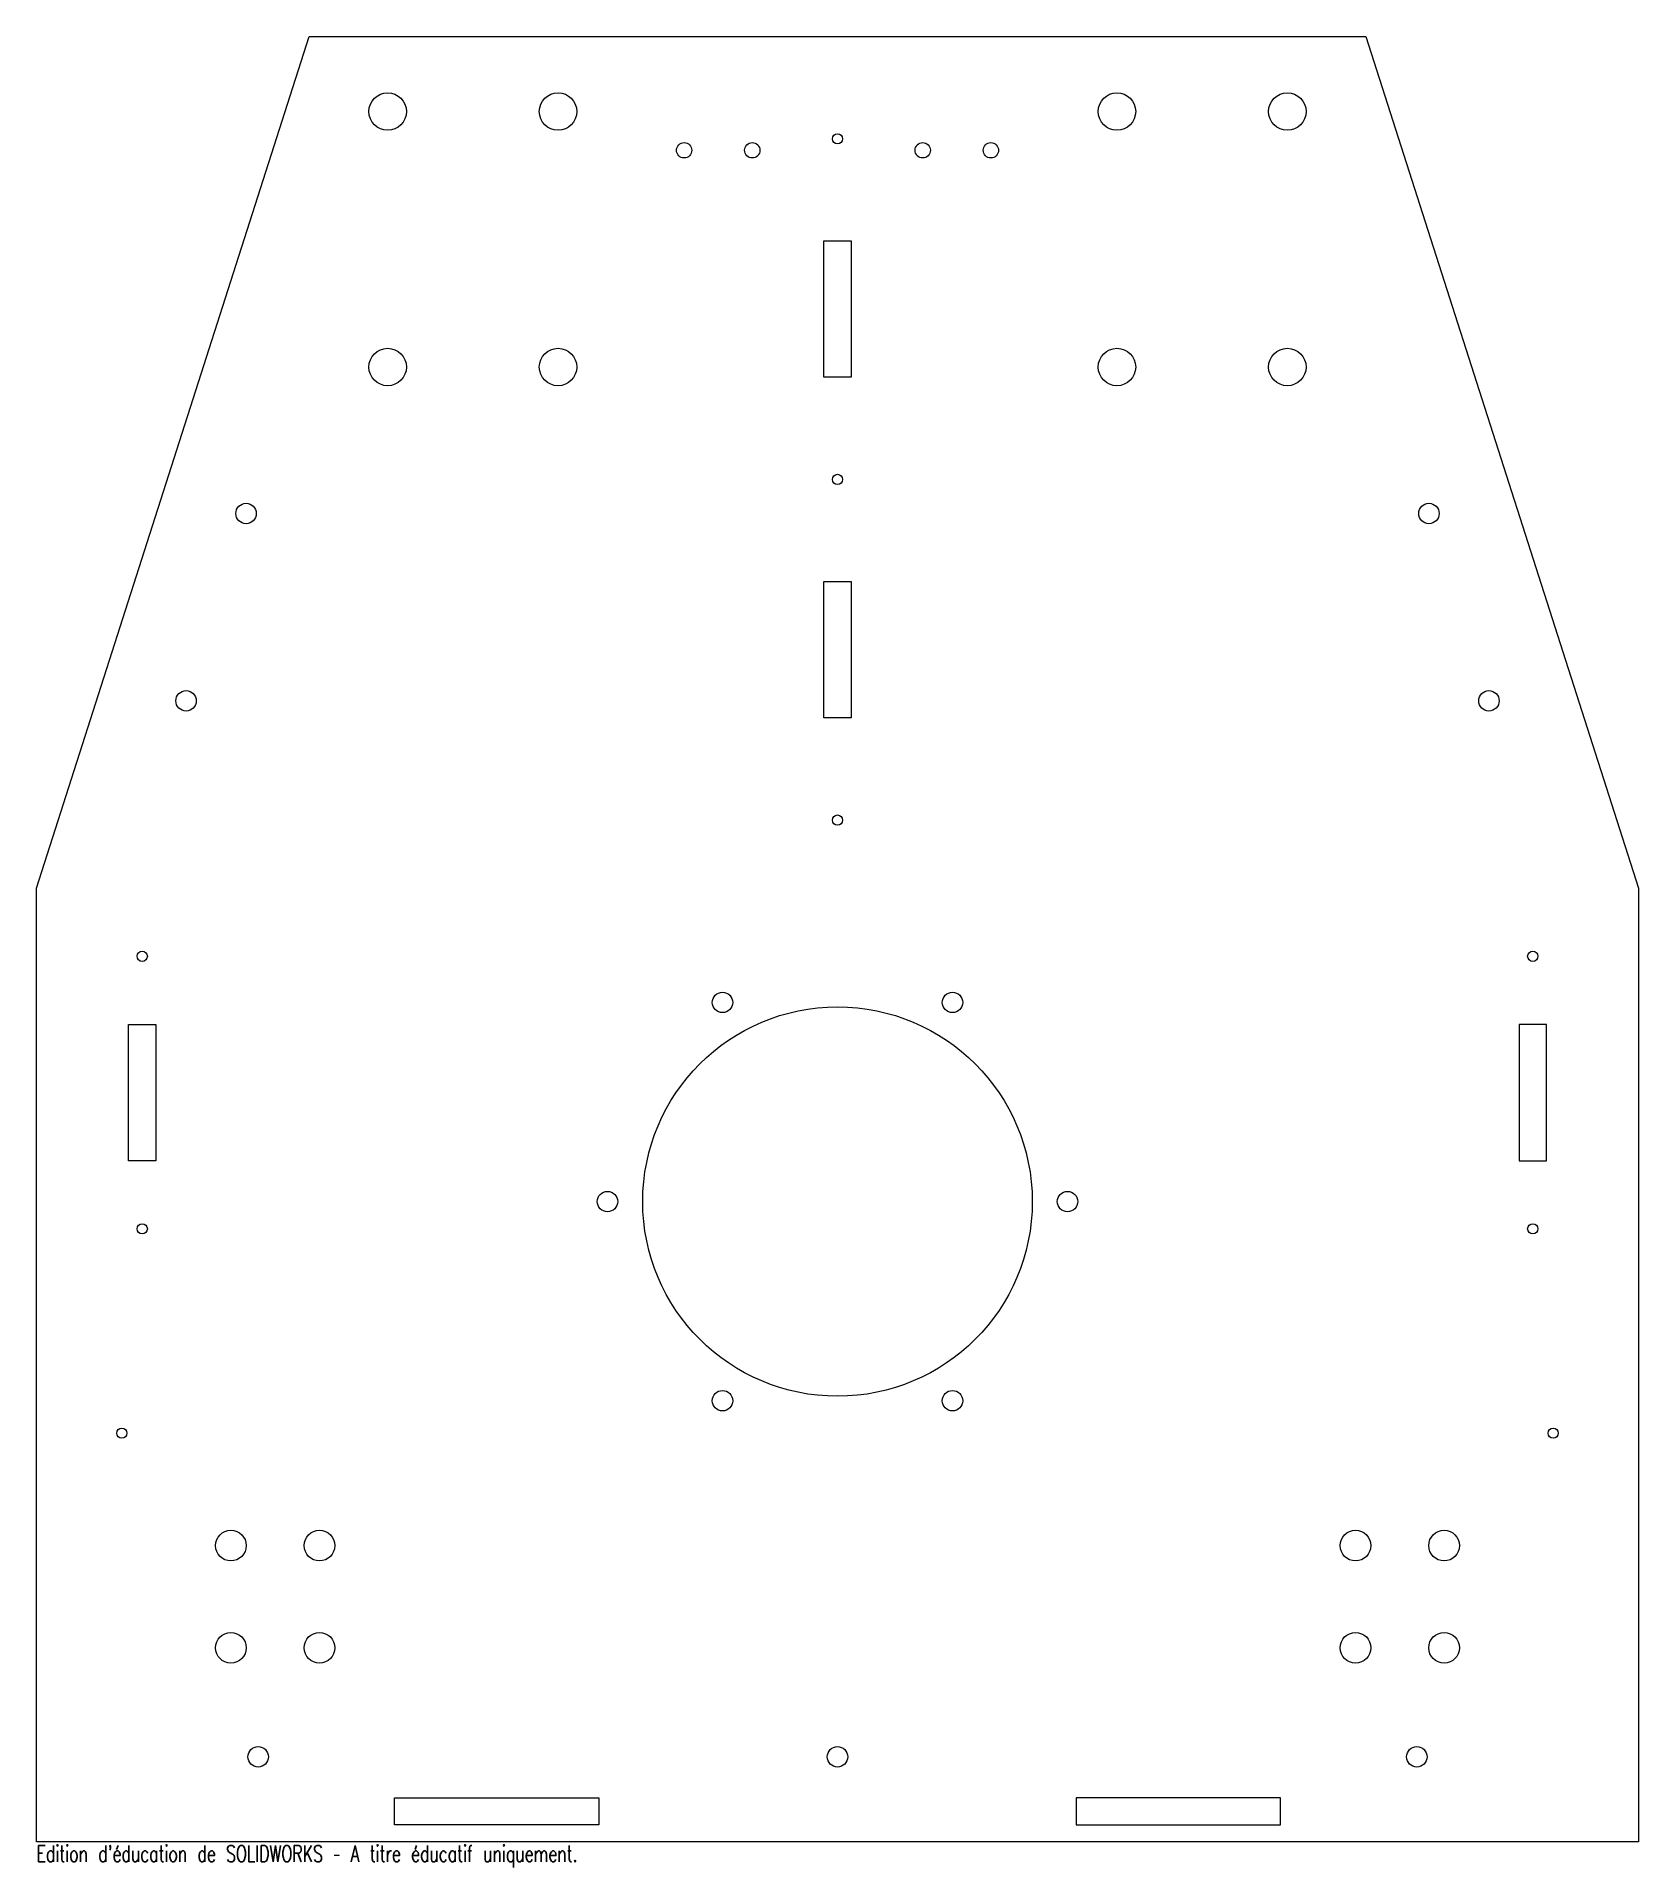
# Model space of a CAD drawing. Header units: millimetres. Extents: x -235 to 235, y -7 to 530.
import ezdxf

# ---------------------------------------------------------------- set-up
doc = ezdxf.new("R2010")
doc.units = ezdxf.units.MM
doc.styles.add('SLDTEXTSTYLE0', font='TXT', dxfattribs={"width": 0.7, "bigfont": 'bigfont'})

msp = doc.modelspace()

# ---------------------------------------------------------------- linework, layer by layer
at = {"color": 7, "linetype": 'Continuous', "lineweight": 15}
for p, q in [((-235, 280), (-155, 530)), ((-155, 530), (155, 530)), ((155, 530), (235, 280)), ((-4, 430), (-4, 470)), ((-4, 470), (4, 470)), ((4, 470), (4, 430)), ((4, 430), (-4, 430)), ((-4, 330), (-4, 370)), ((-4, 370), (4, 370)), ((4, 370), (4, 330)), ((4, 330), (-4, 330)), ((-235, 0), (-235, 280)), ((235, 280), (235, 0)), ((-208, 200), (-208, 240)), ((-208, 240), (-200, 240)), ((-200, 240), (-200, 200)), ((200, 240), (200, 200)), ((208, 240), (200, 240)), ((208, 200), (208, 240)), ((-200, 200), (-208, 200)), ((200, 200), (208, 200)), ((-130, 5), (-130, 13)), ((-130, 13), (-70, 13)), ((-70, 13), (-70, 5)), ((130, 13), (70, 13)), ((70, 13), (70, 5)), ((130, 5), (130, 13)), ((235, 0), (-235, 0)), ((-70, 5), (-130, 5)), ((70, 5), (130, 5))]:
    msp.add_line(p, q, dxfattribs=at)
for centre, radius in [((-132, 508), 5.5), ((-82, 508), 5.5), ((82, 508), 5.5), ((132, 508), 5.5), ((0, 500), 1.5), ((-45, 496.62), 2.25), ((-25, 496.62), 2.25), ((25, 496.62), 2.25), ((45, 496.62), 2.25), ((-132, 433), 5.5), ((-82, 433), 5.5), ((82, 433), 5.5), ((132, 433), 5.5), ((0, 400), 1.5), ((-173.55, 390), 3), ((173.55, 390), 3), ((-191.15, 335), 3), ((191.15, 335), 3), ((0, 300), 1.5), ((-204, 260), 1.5), ((204, 260), 1.5), ((-33.75, 246.46), 3), ((33.75, 246.46), 3), ((0, 188), 57.15), ((-67.5, 188), 3), ((67.5, 188), 3), ((-204, 180), 1.5), ((204, 180), 1.5), ((-33.75, 129.54), 3), ((33.75, 129.54), 3), ((-210, 120), 1.5), ((210, 120), 1.5), ((-178, 87), 4.5), ((-152, 87), 4.5), ((152, 87), 4.5), ((178, 87), 4.5), ((-178, 57), 4.5), ((-152, 57), 4.5), ((152, 57), 4.5), ((178, 57), 4.5), ((-170, 25), 3), ((0, 25), 3), ((170, 25), 3)]:
    msp.add_circle(centre, radius, dxfattribs=at)

# ---------------------------------------------------------------- texts
at = {"color": 7, "linetype": 'Continuous', "insert": (-235, -1.02), "char_height": 4.8336, "attachment_point": 1, "style": 'SLDTEXTSTYLE0'}
msp.add_mtext("Edition d'éducation de SOLIDWORKS – A titre éducatif uniquement.", dxfattribs=at)

doc.saveas('drawing.dxf')
